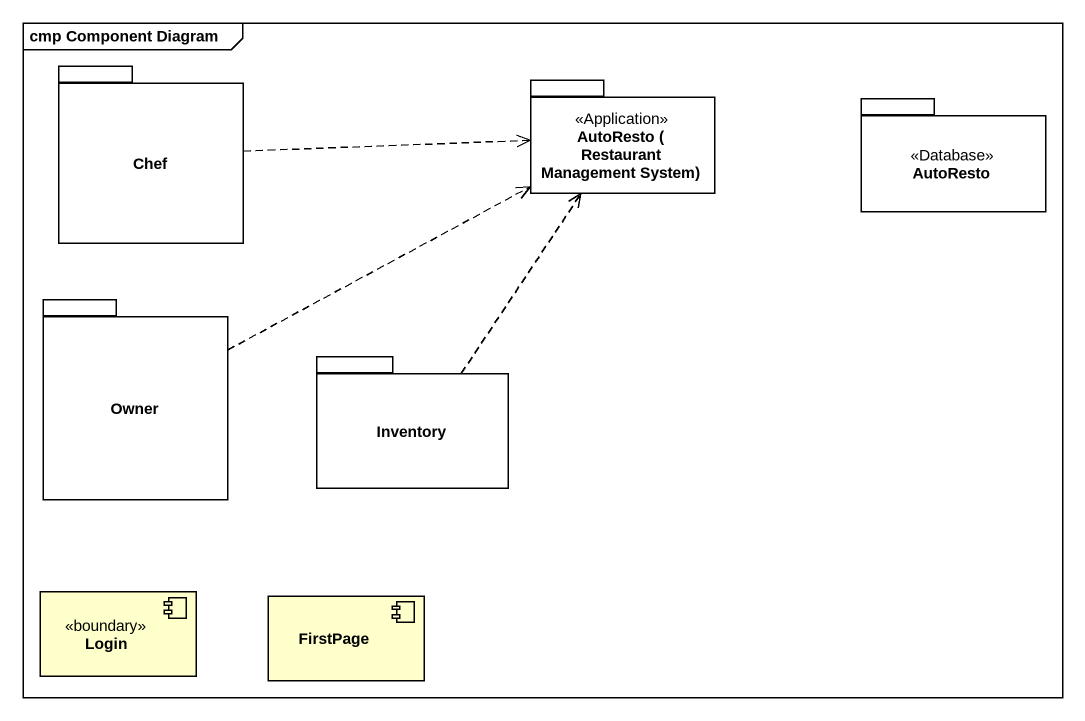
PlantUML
@startuml
mainframe cmp Component Diagram
package Chef {
}
package "AutoResto ( Restaurant Management System)" as AutoResto_Restaurant <<Application>> {
}
package AutoResto <<Database>> {
}
package Owner {
}
package Inventory {
}
component Login <<boundary>>
component FirstPage
Chef .right.> AutoResto_Restaurant
Owner .right.> AutoResto_Restaurant
Inventory .up.> AutoResto_Restaurant
@enduml
